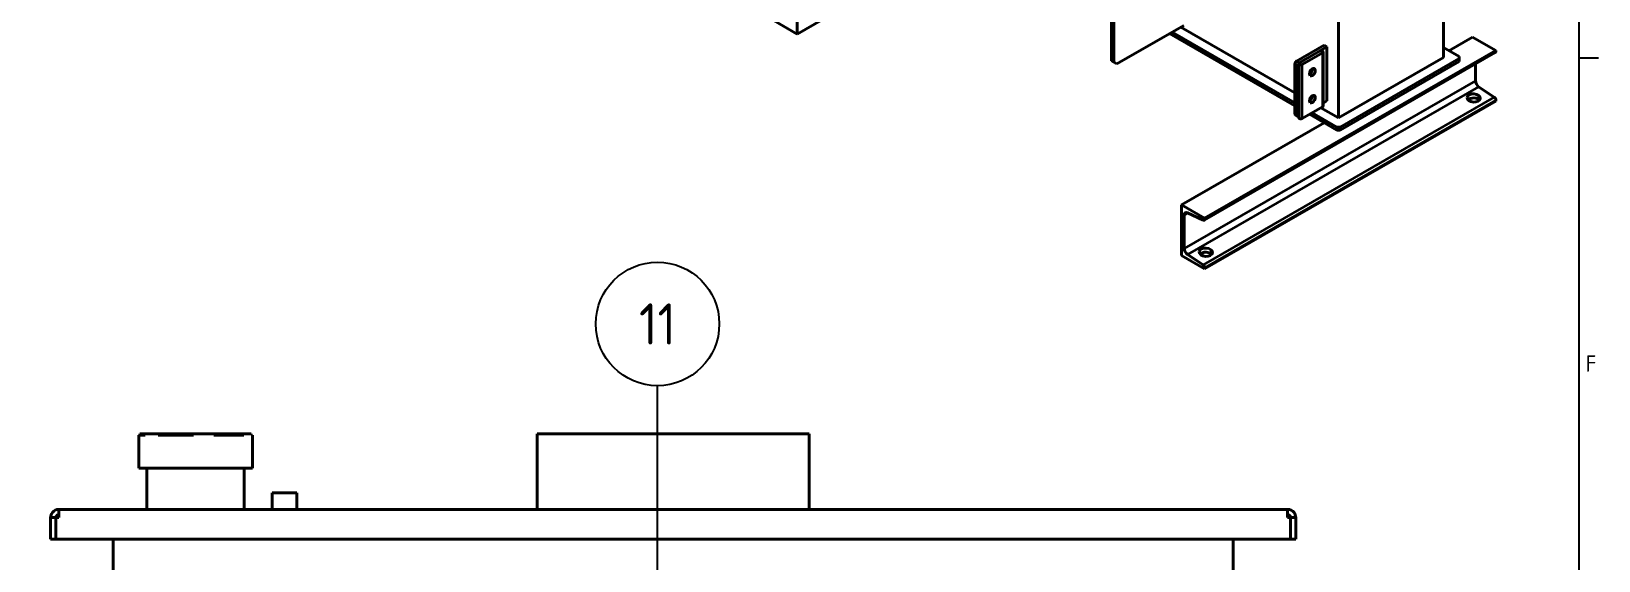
# Model space of a CAD drawing. Header units: millimetres. Extents: x 0 to 4205, y 0 to 2970.
# Drawn here: x 3165 to 4117, y 1922 to 2244 of the extents above; entities that cross this region are included whole.
import ezdxf

# ---------------------------------------------------------------- set-up
doc = ezdxf.new("R2010")
doc.units = ezdxf.units.MM
doc.header["$LTSCALE"] = 5
doc.layers.get('0').update_dxf_attribs({"color": 3, "lineweight": 25})
for name, color, linetype, lineweight in [('가시적인 것(ISO)', 3, 'Continuous', 40), ('가시적인 좁은 것(ISO)', 3, 'Continuous', 35), ('경계(ISO)', 7, 'Continuous', 25), ('기호(ISO)', 5, 'Continuous', 25)]:
    doc.layers.add(name, color=color, linetype=linetype, lineweight=lineweight)
doc.styles.add('문자 텍스트_PSTEK_POSCO', font='isocp.shx')
doc.styles.add('부품번호텍스트_PSTEK_POSCO', font='isocp.shx')

# ---------------------------------------------------------------- blocks, each defined once
blk = doc.blocks.new('경계 Default Border')
at = {"layer": '경계(ISO)'}
blk.add_line((821, 445.5), (823.4, 445.5), dxfattribs=at)
at = {"layer": '경계(ISO)', "flags": 128}
blk.add_lwpolyline([(20, 20), (20, 574), (821, 574), (821, 20), (20, 20)], dxfattribs=at)
at = {"layer": '경계(ISO)', "color": 2, "insert": (821.83, 407.37), "char_height": 2, "attachment_point": 7, "style": '문자 텍스트_PSTEK_POSCO'}
blk.add_mtext('F', dxfattribs=at)

msp = doc.modelspace()

# ---------------------------------------------------------------- linework, layer by layer
at = {"layer": '가시적인 것(ISO)'}
for p, q in [((3959.0992, 2190.965), (3959.0992, 2587.9291)), ((4022.7388, 2227.6126), (4022.7388, 2417.944)), ((3630.2946, 2241.9426), (3630.2946, 2272.6006)), ((3674.9316, 2267.6473), (3630.2946, 2241.9426)), ((3616.1524, 2250.0865), (3630.2946, 2241.9426)), ((3821.2134, 2250.1188), (3821.2134, 2225.5924)), ((3822.6276, 2224.778), (3822.6276, 2249.3044)), ((3865.054, 2247.1659), (3824.3954, 2223.7521)), ((3863.2794, 2246.1439), (3932.5827, 2206.2348)), ((3856.3789, 2242.1702), (3932.5827, 2198.2874)), ((3932.5827, 2200.1269), (3857.9761, 2243.0899)), ((4040.4165, 2240.0249), (4026.1037, 2231.7828)), ((4040.4165, 2240.0249), (4054.5586, 2231.881)), ((4054.2465, 2230.6645), (3877.4698, 2128.8656)), ((4054.5586, 2231.881), (3877.7819, 2130.0821)), ((3950.2604, 2235.0928), (3933.6434, 2225.5237)), ((3935.2344, 2224.4039), (3947.6087, 2231.5298)), ((3952.0281, 2234.0748), (3935.4111, 2224.5057)), ((3949.3765, 2230.5118), (3937.0021, 2223.3859)), ((3949.7426, 2198.3189), (3949.7426, 2231.0208)), ((3950.2604, 2235.0928), (3952.0281, 2234.0748)), ((3952.0281, 2234.0748), (3952.0281, 2201.3729)), ((3959.0992, 2190.965), (4022.7388, 2227.6126)), ((4032.2848, 2227.0018), (3960.1599, 2185.4678)), ((4022.7388, 2233.7205), (4032.2848, 2228.2234)), ((4032.2848, 2228.2234), (4032.2848, 2227.0018)), ((4032.2848, 2227.0018), (4032.2848, 2225.1623)), ((4054.5586, 2231.881), (4054.5586, 2231.3536)), ((3822.6276, 2224.778), (3821.2134, 2225.5924)), ((3821.2134, 2225.5924), (3822.9812, 2224.5665)), ((3824.3954, 2223.7521), (3822.6276, 2224.778)), ((3822.9812, 2224.5665), (3824.3954, 2223.7521)), ((3932.5827, 2193.4373), (3932.5827, 2223.6866)), ((3934.3505, 2222.6686), (3934.3505, 2192.4193)), ((3934.8682, 2223.8949), (3934.8682, 2191.193)), ((3960.1599, 2183.6283), (4032.2848, 2225.1623)), ((4042.1843, 2223.7183), (4042.1843, 2213.4992)), ((4044.1207, 2209.9408), (4053.5904, 2203.5296)), ((4054.5586, 2201.223), (3877.7819, 2099.4241)), ((3952.0281, 2201.3729), (3949.7426, 2200.0567)), ((4054.5586, 2201.7504), (4054.5586, 2201.223)), ((3934.6626, 2191.7302), (3932.8948, 2192.7482)), ((3937.0021, 2190.684), (3949.3765, 2197.8099)), ((3941.3941, 2193.2132), (3958.0386, 2183.6283)), ((3958.0386, 2185.4678), (3942.9913, 2194.1329)), ((3948.2946, 2197.1869), (3959.0992, 2190.965)), ((3950.2604, 2188.1075), (3863.6398, 2138.226)), ((3960.1599, 2185.4678), (3958.0386, 2185.4678)), ((3958.0386, 2185.4678), (3958.0386, 2183.6283)), ((3958.0386, 2183.6283), (3960.1599, 2183.6283)), ((3960.1599, 2183.6283), (3960.1599, 2185.4678)), ((3863.6398, 2138.226), (3863.6398, 2107.568)), ((3877.7819, 2130.0821), (3863.6398, 2138.226)), ((3865.4076, 2111.7003), (3865.4076, 2132.0577)), ((3867.344, 2133.3859), (3876.8137, 2128.8906)), ((3877.7819, 2129.5547), (3877.7819, 2130.0821)), ((3863.6398, 2107.568), (3877.7819, 2099.4241)), ((3876.8137, 2101.7307), (3867.344, 2108.1419)), ((3877.7819, 2099.4241), (3877.7819, 2099.9515)), ((3230.6202, 1978.3039), (3230.6202, 1998.3039)), ((3230.6202, 1998.3039), (3234.6281, 1998.3039)), ((3231.2911, 1999.2178), (3234.6281, 1999.2178)), ((3231.2911, 1998.3039), (3231.2911, 1999.2178)), ((3242.3423, 1999.2178), (3234.6281, 1999.2178)), ((3234.6281, 1999.2178), (3234.6281, 1998.3039)), ((3242.3423, 1999.2178), (3263.8513, 1999.2178)), ((3242.3423, 1998.3039), (3242.3423, 1999.2178)), ((3242.3423, 1998.3039), (3263.8513, 1998.3039)), ((3276.1714, 1999.2178), (3263.8513, 1999.2178)), ((3263.8513, 1999.2178), (3263.8513, 1998.3039)), ((3276.1714, 1999.2178), (3294.3434, 1999.2178)), ((3276.1714, 1998.3039), (3276.1714, 1999.2178)), ((3276.1714, 1998.3039), (3294.3434, 1998.3039)), ((3298.9494, 1999.2178), (3294.3434, 1999.2178)), ((3294.3434, 1999.2178), (3294.3434, 1998.3039)), ((3298.9494, 1998.3039), (3298.9494, 1999.2178)), ((3298.9494, 1998.3039), (3299.6202, 1998.3039)), ((3299.6202, 1978.3039), (3299.6202, 1998.3039)), ((3637.7202, 1999.2178), (3472.5202, 1999.2178)), ((3472.5202, 1953.3039), (3472.5202, 1999.2178)), ((3637.7202, 1953.3039), (3637.7202, 1999.2178)), ((3230.6202, 1978.3039), (3299.6202, 1978.3039)), ((3235.6202, 1953.3039), (3235.6202, 1978.3039)), ((3294.6202, 1953.3039), (3294.6202, 1978.3039)), ((3326.6202, 1963.3039), (3311.6202, 1963.3039)), ((3311.6202, 1953.3039), (3311.6202, 1963.3039)), ((3326.6202, 1953.3039), (3326.6202, 1963.3039)), ((3182.1202, 1953.3039), (3928.1202, 1953.3039)), ((3180.3202, 1948.3039), (3177.1202, 1948.3039)), ((3177.1202, 1948.3039), (3177.1202, 1935.3039)), ((3180.3202, 1935.3039), (3180.3202, 1948.3039)), ((3182.1202, 1948.3039), (3180.3909, 1948.3039)), ((3180.3909, 1948.3039), (3180.3909, 1935.3039)), ((3929.8495, 1948.3039), (3928.1202, 1948.3039)), ((3929.8495, 1948.3039), (3929.8495, 1935.3039)), ((3929.9202, 1935.3039), (3929.9202, 1948.3039)), ((3929.9202, 1948.3039), (3933.1202, 1948.3039)), ((3933.1202, 1948.3039), (3933.1202, 1935.3039)), ((3177.1202, 1935.3039), (3180.3202, 1935.3039)), ((3180.3909, 1935.3039), (3929.8495, 1935.3039)), ((3215.1202, 1777.404), (3215.1202, 1935.3039)), ((3895.1202, 1197.563), (3895.1202, 1935.3039)), ((3933.1202, 1935.3039), (3929.9202, 1935.3039))]:
    msp.add_line(p, q, dxfattribs=at)
for centre, major_axis, ratio, start_param, end_param in [((3948.4926, 2231.0208), (1.25, 0), 0.5758617, 5.49778714, 8.6393798), ((4053.498, 2231.9644), (0.7485, -1.2999), 0.57809312, 0, 0.78733187), ((3933.6434, 2224.2974), (-0.7485, -1.2999), 0.57809312, 3.92505711, 5.49585344), ((3935.4111, 2223.2794), (0.7485, 1.2999), 0.57809312, 1.28331595, 2.35426078), ((3936.1182, 2223.8949), (-1.25, 0), 0.5758617, 5.49778714, 8.6393798), ((3941.4215, 2219.7914), (-1.2476, -2.1665), 0.57809312, 0.7834719, 2.35812075), ((3941.4215, 2219.7914), (1.2476, 2.1665), 0.57809312, 3.92506456, 5.4997134), ((4044.3056, 2212.2776), (1.4971, -2.5998), 0.57809312, 3.92892453, 5.41245439), ((3941.4215, 2203.4404), (-1.2476, -2.1665), 0.57809312, 0.7834719, 2.35812075), ((3941.4215, 2203.4404), (1.2476, 2.1665), 0.57809312, 3.92506456, 5.4997134), ((3948.4926, 2198.3189), (1.25, 0), 0.5758617, 5.49778714, 6.28318531), ((4041.1236, 2200.8158), (-4, 0), 0.5758617, 3.59652053, 5.74417394), ((4053.498, 2202.3612), (0.7485, -1.2999), 0.57809312, 0.78733187, 2.27086174), ((3933.6434, 2194.0481), (-0.7485, -1.2999), 0.57809312, 5.49585344, 6.28318531), ((3935.4111, 2193.0301), (-0.7485, -1.2999), 0.57809312, 5.49585344, 6.52931912), ((3936.1182, 2191.193), (-1.25, 0), 0.5758617, 0, 2.35619449), ((3867.5289, 2130.8361), (-1.4971, 2.5998), 0.57809312, 5.58698731, 7.07051718), ((3876.7213, 2130.1655), (0.7485, -1.2999), 0.57809312, 5.58698731, 7.07051718), ((3867.5289, 2110.4787), (-1.4971, 2.5998), 0.57809312, 0.78733187, 2.27086174), ((3878.489, 2107.1608), (-4, 0), 0.5758617, 3.59652053, 5.74417394), ((3876.7213, 2100.5623), (-0.7485, 1.2999), 0.57809312, 3.92892453, 5.41245439)]:
    msp.add_ellipse(centre, major_axis=major_axis, ratio=ratio, start_param=start_param, end_param=end_param, dxfattribs=at)
for centre, major_axis, ratio in [((3943.1893, 2218.7734), (-1.2476, -2.1665), 0.57809312), ((3943.1893, 2202.4224), (-1.2476, -2.1665), 0.57809312), ((4041.1236, 2203.1107), (-3.9946, 0.3316), 0.62381899), ((3878.489, 2109.4557), (-3.9946, 0.3316), 0.62381899)]:
    msp.add_ellipse(centre, major_axis=major_axis, ratio=ratio, dxfattribs=at)
for points, knots in [([(3182.1202, 1953.3039), (3180.6148, 1953.3039), (3179.1254, 1952.5814), (3178.1934, 1951.399), (3177.5047, 1950.5253), (3177.1202, 1949.4164), (3177.1202, 1948.3039)], [0, 0, 0, 0, 0.57504459, 0.57504459, 0.57504459, 1, 1, 1, 1]), ([(3182.1202, 1953.3039), (3182.1202, 1953.0149), (3182.1202, 1952.5814), (3182.1202, 1951.399), (3182.1202, 1951.0074), (3182.1202, 1950.5691), (3182.1202, 1950.1039)], [0, 0, 0, 0, 0.575044589, 0.575044589, 0.575044589, 0.76555338, 0.76555338, 0.76555338, 0.76555338]), ([(3928.1202, 1953.3039), (3928.1202, 1953.0149), (3928.1202, 1952.5814), (3928.1202, 1951.399), (3928.1202, 1951.0074), (3928.1202, 1950.5691), (3928.1202, 1950.1039)], [0, 0, 0, 0, 0.575044589, 0.575044589, 0.575044589, 0.76555338, 0.76555338, 0.76555338, 0.76555338]), ([(3928.1202, 1953.3039), (3929.6257, 1953.3039), (3931.1151, 1952.5814), (3932.047, 1951.399), (3932.3558, 1951.0074), (3932.6055, 1950.5691), (3932.785, 1950.1039)], [0, 0, 0, 0, 0.575044589, 0.575044589, 0.575044589, 0.76555338, 0.76555338, 0.76555338, 0.76555338]), ([(3180.3202, 1948.3039), (3180.3202, 1949.0035), (3180.7684, 1949.683), (3181.4115, 1949.9585), (3181.6347, 1950.0541), (3181.8774, 1950.1039), (3182.1202, 1950.1039)], [-1, -1, -1, -1, -0.25762063, -0.25762063, -0.25762063, 0, 0, 0, 0]), ([(3929.9202, 1948.3039), (3929.9202, 1949.0035), (3929.4721, 1949.683), (3928.8289, 1949.9585), (3928.6057, 1950.0541), (3928.363, 1950.1039), (3928.1202, 1950.1039)], [-1, -1, -1, -1, -0.25762063, -0.25762063, -0.25762063, 0, 0, 0, 0])]:
    msp.add_open_spline(points, degree=3, knots=knots, dxfattribs=at)
for points in [[(3182.1202, 1950.1039), (3182.1202, 1949.5313), (3182.1202, 1948.9176), (3182.1202, 1948.3039)], [(3928.1202, 1950.1039), (3928.1202, 1949.5313), (3928.1202, 1948.9176), (3928.1202, 1948.3039)], [(3932.785, 1950.1039), (3933.0059, 1949.5313), (3933.1202, 1948.9176), (3933.1202, 1948.3039)]]:
    msp.add_open_spline(points, degree=3, dxfattribs=at)
at = {"layer": '가시적인 좁은 것(ISO)'}
for p, q in [((4054.5586, 2231.3536), (3877.7819, 2129.5547)), ((3949.3765, 2230.5118), (3949.3765, 2197.8099)), ((3932.5827, 2223.6866), (3934.3505, 2222.6686)), ((3935.4111, 2224.5057), (3933.6434, 2225.5237)), ((3937.0021, 2190.684), (3937.0021, 2223.3859)), ((4042.1843, 2213.4992), (3865.4076, 2111.7003)), ((4044.1207, 2209.9408), (3867.344, 2108.1419)), ((4053.5904, 2203.5296), (3876.8137, 2101.7307)), ((4054.5586, 2201.7504), (3877.7819, 2099.9515)), ((3934.3505, 2192.4193), (3932.5827, 2193.4373)), ((3867.5468, 2133.2896), (3865.4076, 2132.0577))]:
    msp.add_line(p, q, dxfattribs=at)
at = {"layer": '기호(ISO)', "color": 7}
msp.add_line((3545.6202, 1868.6039), (3545.6202, 2028.3986), dxfattribs=at)
at = {"layer": '기호(ISO)'}
msp.add_circle((3545.6202, 2065.8986), 37.5, dxfattribs=at)

# ---------------------------------------------------------------- block references
at = {"xscale": 5, "yscale": 5, "zscale": 5}
msp.add_blockref('경계 Default Border', (0, 0), dxfattribs=at)

# ---------------------------------------------------------------- texts
at = {"layer": '기호(ISO)', "color": 7, "insert": (3545.6202, 2065.8986), "char_height": 25, "attachment_point": 5, "style": '부품번호텍스트_PSTEK_POSCO'}
msp.add_mtext('11', dxfattribs=at)

doc.saveas('drawing.dxf')
